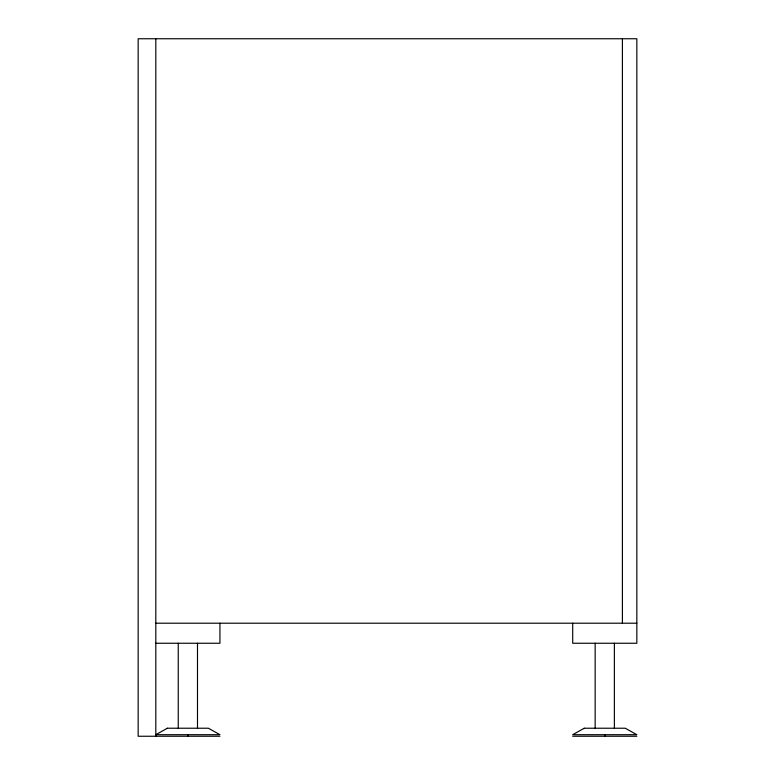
<?xml version="1.0" encoding="UTF-8"?>
<svg xmlns="http://www.w3.org/2000/svg" width="775" height="775" viewBox="0 0 775 775"><rect width="100%" height="100%" fill="white"/><g stroke="black" fill="none" stroke-linecap="round" stroke-linejoin="round"><path stroke-width="1.16" d="M155.804 623.207L636.837 623.207M155.804 643.25L219.935 643.25L219.935 623.207M219.935 736.25L138.163 736.25L138.163 38.75L636.837 38.75L636.837 643.25L572.696 643.25L572.696 623.207M572.696 736.25L636.837 736.25M622.403 38.75L622.403 623.207M614.381 643.25L614.381 728.229M604.771 734.7L604.771 736.25M595.152 643.25L595.152 728.229M197.489 643.25L197.489 728.229M187.87 734.7L187.87 736.25M178.25 643.25L178.25 728.229M155.804 38.75L155.804 736.25M167.352 728.229L155.804 734.7L219.935 734.7L208.388 728.229L167.352 728.229M584.243 728.229L572.696 734.7L636.837 734.7L625.289 728.229L584.243 728.229"/></g></svg>
